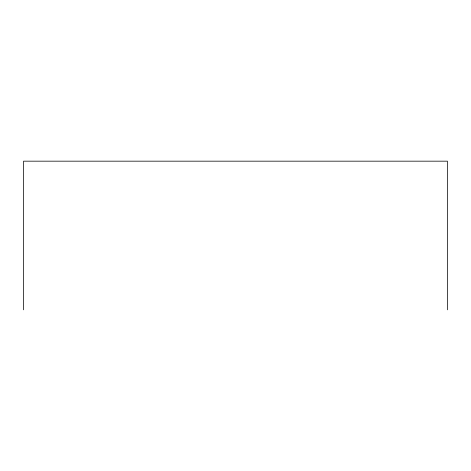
<?xml version="1.0" encoding="UTF-8"?>
<svg xmlns="http://www.w3.org/2000/svg" width="471" height="471" viewBox="0 0 471 471"><rect width="100%" height="100%" fill="white"/><g stroke="black" fill="none" stroke-linecap="round" stroke-linejoin="round"><path stroke-width="0.71" d="M447.45 309.83L447.45 161.17L23.55 161.17L23.55 309.83"/></g></svg>
